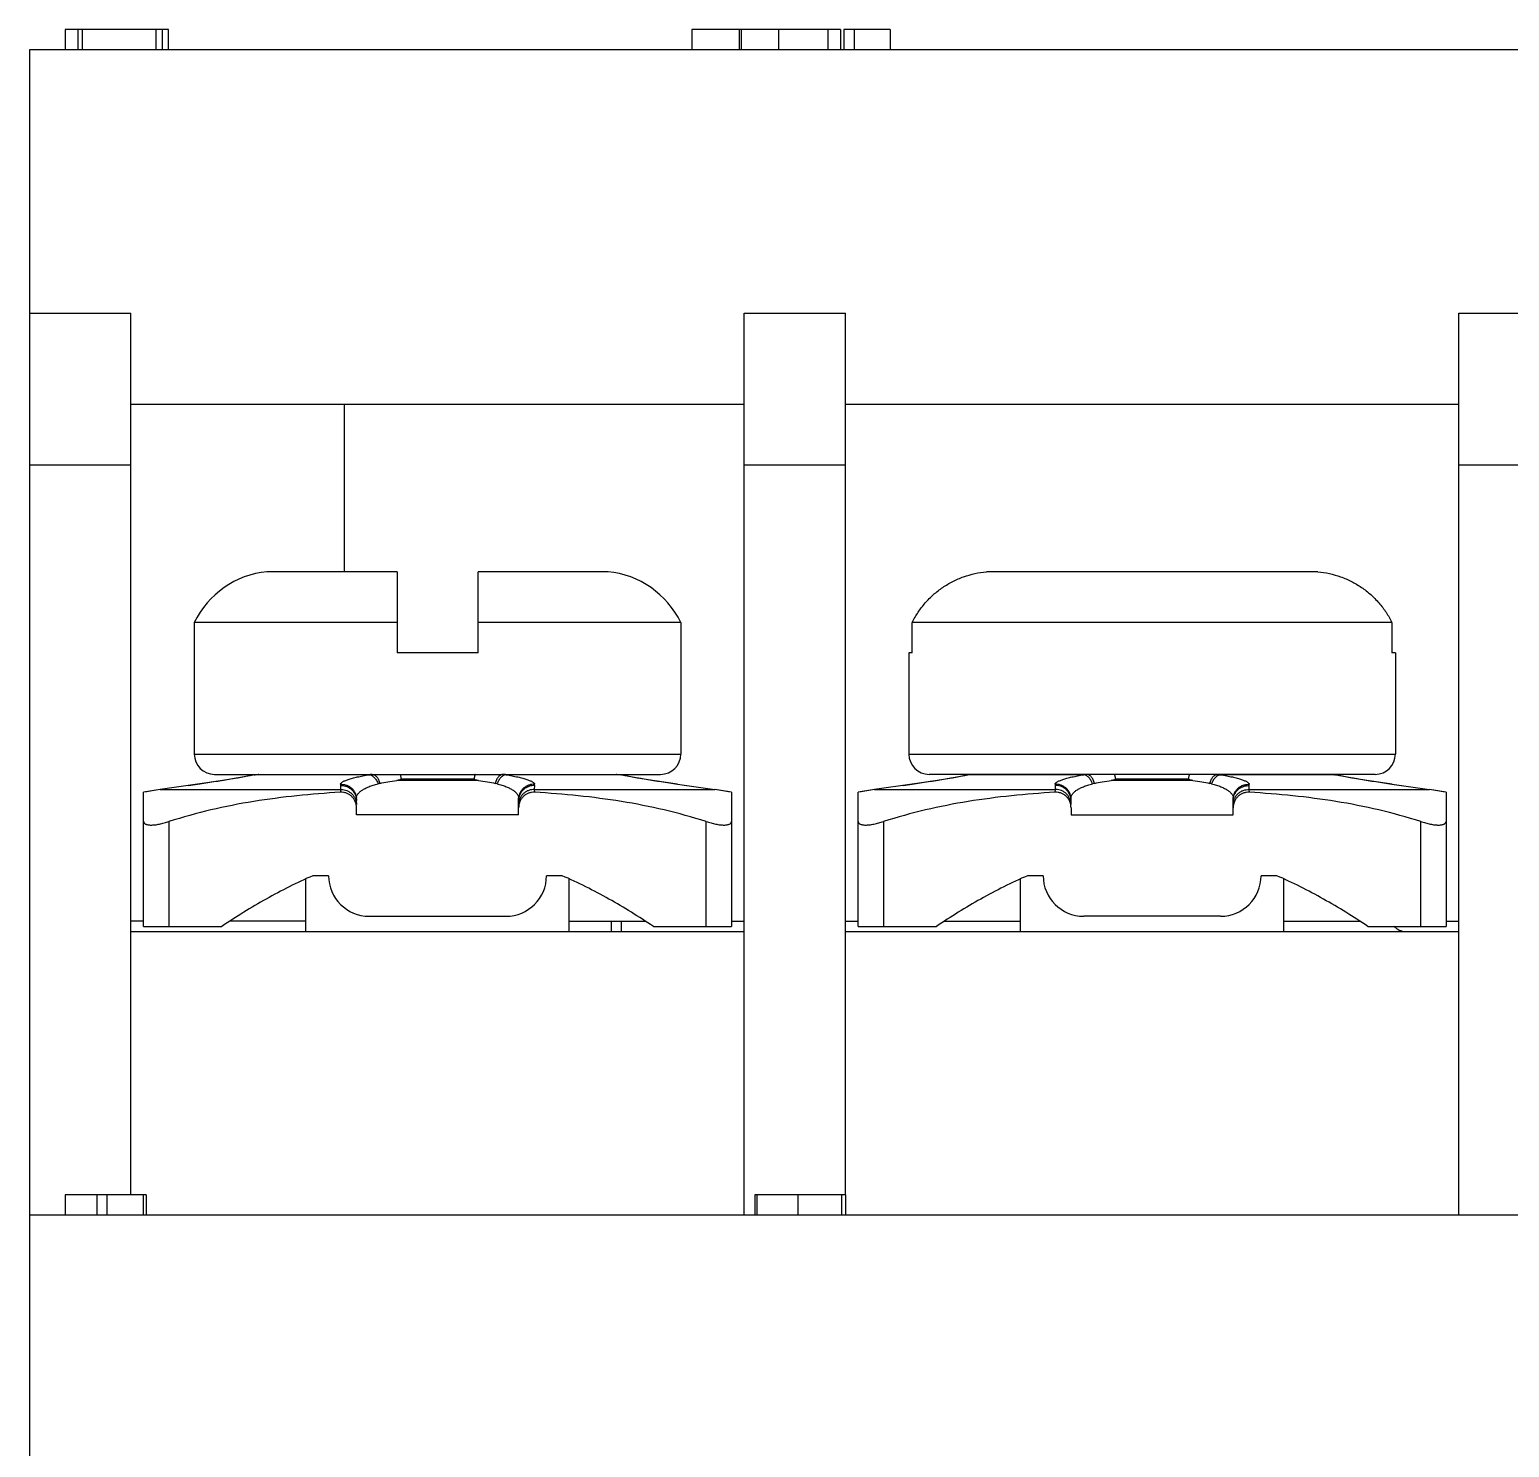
# Model space of a CAD drawing. Header units: millimetres. Extents: x 4 to 33.2, y 10.2 to 41.
# Drawn here: x 4.05 to 18.65, y 26.96 to 40.95 of the extents above; entities that cross this region are included whole.
import ezdxf

# ---------------------------------------------------------------- set-up
doc = ezdxf.new("R2010")
doc.units = ezdxf.units.MM
doc.header["$LTSCALE"] = 3.351474
doc.layers.get('0').update_dxf_attribs({"linetype": 'CONTINUOUS'})

msp = doc.modelspace()

# ---------------------------------------------------------------- linework, layer by layer
at = {"color": 7}
for p, q in [((4.399, 40.95), (4.399, 40.75)), ((5.42, 40.95), (4.399, 40.95)), ((4.524, 40.95), (4.524, 40.75)), ((4.566, 40.95), (4.566, 40.75)), ((5.295, 40.95), (5.295, 40.75)), ((5.357, 40.95), (5.357, 40.75)), ((5.42, 40.75), (5.42, 40.95)), ((10.582, 40.95), (10.582, 40.75)), ((12.049, 40.95), (10.582, 40.95)), ((11.051, 40.95), (11.051, 40.75)), ((11.072, 40.75), (11.072, 40.95)), ((11.438, 40.95), (11.438, 40.75)), ((11.926, 40.95), (11.926, 40.75)), ((12.049, 40.95), (12.049, 40.75)), ((12.082, 40.95), (12.082, 40.75)), ((12.54, 40.95), (12.082, 40.95)), ((12.186, 40.75), (12.186, 40.95)), ((12.54, 40.95), (12.54, 40.75)), ((4.049, 40.75), (4.049, 10.15)), ((33.249, 40.75), (4.049, 40.75)), ((4.049, 38.15), (5.049, 38.15)), ((5.049, 29.45), (5.049, 38.15)), ((11.099, 29.25), (11.099, 38.15)), ((11.099, 38.15), (12.099, 38.15)), ((12.099, 29.45), (12.099, 38.15)), ((18.149, 29.25), (18.149, 38.15)), ((18.149, 38.15), (19.149, 38.15)), ((11.099, 37.25), (5.049, 37.25)), ((7.152, 37.25), (7.152, 35.6)), ((18.149, 37.25), (12.099, 37.25)), ((5.049, 36.65), (4.049, 36.65)), ((12.099, 36.65), (11.099, 36.65)), ((19.149, 36.65), (18.149, 36.65)), ((7.674, 35.6), (6.391, 35.6)), ((7.674, 35.6), (7.674, 34.8)), ((8.474, 34.8), (8.474, 35.6)), ((9.757, 35.6), (8.474, 35.6)), ((16.759, 35.6), (13.489, 35.6)), ((5.674, 35.1), (5.674, 33.8)), ((7.674, 35.1), (5.674, 35.1)), ((10.474, 35.1), (8.474, 35.1)), ((10.474, 35.1), (10.474, 33.8)), ((12.757, 34.8), (12.757, 35.1)), ((17.49, 35.1), (12.757, 35.1)), ((17.49, 35.1), (17.49, 34.8)), ((8.474, 34.8), (7.674, 34.8)), ((12.724, 34.8), (12.724, 33.8)), ((12.757, 34.8), (12.724, 34.8)), ((17.524, 34.8), (17.49, 34.8)), ((17.524, 34.8), (17.524, 33.8)), ((5.674, 33.8), (10.474, 33.8)), ((12.724, 33.8), (17.524, 33.8)), ((5.874, 33.6), (10.274, 33.6)), ((6.265, 33.595), (6.274, 33.597)), ((6.265, 33.595), (6.265, 33.595)), ((6.274, 33.597), (6.266, 33.595)), ((7.399, 33.597), (6.274, 33.597)), ((9.874, 33.597), (8.749, 33.597)), ((9.883, 33.595), (9.874, 33.597)), ((9.882, 33.595), (9.874, 33.597)), ((9.883, 33.595), (9.883, 33.595)), ((17.324, 33.6), (12.924, 33.6)), ((13.324, 33.597), (13.315, 33.595)), ((13.315, 33.595), (13.315, 33.595)), ((13.324, 33.597), (13.316, 33.595)), ((14.449, 33.597), (13.324, 33.597)), ((16.924, 33.597), (15.799, 33.597)), ((16.924, 33.597), (16.933, 33.595)), ((16.932, 33.595), (16.924, 33.597)), ((16.933, 33.595), (16.933, 33.595)), ((5.707, 33.502), (5.336, 33.45)), ((5.336, 33.45), (5.336, 33.45)), ((5.336, 33.45), (7.117, 33.45)), ((5.617, 33.489), (5.707, 33.502)), ((5.617, 33.49), (5.617, 33.489)), ((5.955, 33.54), (5.707, 33.502)), ((6.077, 33.56), (5.953, 33.539)), ((7.117, 33.45), (7.115, 33.423)), ((7.116, 33.489), (7.117, 33.45)), ((8.477, 33.539), (7.671, 33.539)), ((8.435, 33.553), (7.713, 33.553)), ((9.031, 33.45), (9.032, 33.489)), ((9.031, 33.45), (10.811, 33.45)), ((9.033, 33.423), (9.031, 33.45)), ((10.441, 33.502), (10.44, 33.502)), ((10.44, 33.502), (10.531, 33.489)), ((10.441, 33.502), (10.811, 33.45)), ((10.531, 33.49), (10.531, 33.489)), ((10.811, 33.45), (10.811, 33.45)), ((12.757, 33.502), (12.386, 33.45)), ((12.386, 33.45), (12.386, 33.45)), ((12.386, 33.45), (14.167, 33.45)), ((12.667, 33.489), (12.757, 33.502)), ((12.667, 33.489), (12.667, 33.49)), ((13.005, 33.54), (12.757, 33.502)), ((12.757, 33.502), (12.757, 33.502)), ((13.127, 33.56), (13.003, 33.539)), ((14.167, 33.45), (14.165, 33.423)), ((14.166, 33.489), (14.167, 33.45)), ((15.527, 33.539), (14.721, 33.539)), ((15.485, 33.553), (14.763, 33.553)), ((16.081, 33.45), (16.082, 33.489)), ((16.081, 33.45), (17.861, 33.45)), ((16.083, 33.423), (16.081, 33.45)), ((17.49, 33.502), (17.581, 33.489)), ((17.491, 33.502), (17.861, 33.45)), ((17.581, 33.489), (17.581, 33.49)), ((17.861, 33.45), (17.861, 33.45)), ((5.174, 32.1), (5.174, 33.423)), ((7.274, 33.302), (7.274, 33.367)), ((8.874, 33.2), (8.874, 33.367)), ((10.974, 33.424), (10.974, 32.1)), ((12.224, 32.1), (12.224, 33.423)), ((14.324, 33.302), (14.324, 33.367)), ((15.924, 33.2), (15.924, 33.367)), ((18.024, 33.424), (18.024, 32.1)), ((7.274, 33.2), (7.274, 33.271)), ((8.874, 33.2), (7.274, 33.2)), ((14.324, 33.271), (14.324, 33.2)), ((14.324, 33.2), (15.924, 33.2)), ((5.424, 33.134), (5.424, 32.1)), ((10.724, 32.1), (10.724, 33.134)), ((12.474, 33.134), (12.474, 32.1)), ((17.774, 32.1), (17.774, 33.134)), ((6.774, 32.05), (6.774, 32.566)), ((6.999, 32.6), (6.844, 32.6)), ((9.304, 32.6), (9.149, 32.6)), ((9.374, 32.05), (9.374, 32.566)), ((13.824, 32.05), (13.824, 32.566)), ((14.049, 32.6), (13.894, 32.6)), ((16.354, 32.6), (16.199, 32.6)), ((16.424, 32.05), (16.424, 32.566)), ((5.174, 32.15), (5.049, 32.15)), ((6.774, 32.15), (6.024, 32.15)), ((7.399, 32.2), (8.749, 32.2)), ((9.374, 32.15), (10.124, 32.15)), ((9.789, 32.05), (9.789, 32.15)), ((9.889, 32.05), (9.889, 32.15)), ((10.974, 32.15), (11.099, 32.15)), ((12.099, 32.15), (12.224, 32.15)), ((13.074, 32.15), (13.824, 32.15)), ((15.799, 32.2), (14.449, 32.2)), ((16.424, 32.15), (17.174, 32.15)), ((18.024, 32.15), (18.149, 32.15)), ((5.049, 32.05), (11.099, 32.05)), ((5.174, 32.1), (5.945, 32.1)), ((10.203, 32.1), (10.974, 32.1)), ((12.099, 32.05), (18.149, 32.05)), ((12.224, 32.1), (12.995, 32.1)), ((17.253, 32.1), (18.024, 32.1)), ((4.399, 29.45), (4.399, 29.25)), ((5.199, 29.45), (4.399, 29.45)), ((4.711, 29.45), (4.711, 29.25)), ((4.815, 29.25), (4.815, 29.45)), ((5.169, 29.45), (5.169, 29.25)), ((5.199, 29.45), (5.199, 29.25)), ((11.203, 29.45), (11.203, 29.25)), ((12.099, 29.45), (11.203, 29.45)), ((11.224, 29.45), (11.224, 29.25)), ((11.628, 29.45), (11.628, 29.25)), ((12.058, 29.45), (12.058, 29.25)), ((12.099, 29.45), (12.099, 29.25)), ((32.249, 29.25), (4.049, 29.25))]:
    msp.add_line(p, q, dxfattribs=at)
for points in [[(6.311, 33.6), (6.304, 33.6), (6.274, 33.597), (6.075, 33.56)], [(9.873, 33.597), (9.844, 33.6), (9.837, 33.6)], [(10.441, 33.502), (10.193, 33.54), (10.071, 33.56), (9.873, 33.597)], [(13.361, 33.6), (13.354, 33.6), (13.324, 33.597), (13.125, 33.56)], [(16.923, 33.597), (16.894, 33.6), (16.887, 33.6)], [(17.491, 33.502), (17.243, 33.54), (17.121, 33.56), (16.923, 33.597)], [(5.336, 33.45), (5.279, 33.442), (5.204, 33.429), (5.174, 33.424)], [(10.974, 33.424), (10.944, 33.429), (10.869, 33.442), (10.811, 33.45)], [(12.386, 33.45), (12.329, 33.442), (12.254, 33.429), (12.224, 33.424)], [(18.024, 33.424), (17.994, 33.429), (17.919, 33.442), (17.861, 33.45)]]:
    msp.add_lwpolyline(points, dxfattribs=at)
for centre, radius, start, end in [((6.482, 34.705), 0.9, 95.8338, 153.943), ((9.665, 34.705), 0.9, 26.057, 84.1662), ((5.874, 33.8), 0.2, 180, 270), ((10.274, 33.8), 0.2, 270, 360), ((12.924, 33.8), 0.2, 180, 270), ((17.324, 33.8), 0.2, 270, 360), ((5.886, 29.579), 3.91, 98.0843, 100.4983), ((7.235, 33.492), 0.119, 175.0508, 181.1799), ((7.124, 33.338), 0.151, 90.0001, 93.0591), ((7.124, 33.299), 0.152, 90.0001, 92.7791), ((7.736, 32.538), 1, 103.4077, 104.4049), ((8.409, 32.526), 1.013, 75.6013, 76.5861), ((8.913, 33.492), 0.119, 358.8201, 4.9492), ((10.26, 29.57), 3.919, 79.5045, 81.9129), ((12.936, 29.579), 3.91, 98.0843, 100.4983), ((14.285, 33.492), 0.119, 175.0508, 181.1799), ((14.174, 33.338), 0.151, 90.0001, 93.0591), ((14.174, 33.299), 0.152, 90.0001, 92.7791), ((14.786, 32.538), 1, 103.4077, 104.4049), ((15.459, 32.526), 1.013, 75.6013, 76.5861), ((16.074, 33.351), 0.151, 86.9583, 90.1183), ((15.963, 33.492), 0.119, 358.8201, 4.9492), ((17.31, 29.57), 3.919, 79.5045, 81.9129), ((7.399, 32.6), 0.4, 180, 270), ((8.749, 32.6), 0.4, 270, 360), ((14.449, 32.6), 0.4, 180, 270), ((15.799, 32.6), 0.4, 270, 360), ((17.624, 32.2), 0.15, 220.6629, 270)]:
    msp.add_arc(centre, radius, start, end, dxfattribs=at)
for points, knots in [([(12.757, 35.1), (12.775, 35.135), (12.813, 35.201), (12.884, 35.293), (12.966, 35.376), (13.057, 35.447), (13.157, 35.506), (13.263, 35.552), (13.375, 35.584), (13.451, 35.596), (13.489, 35.6)], [0, 0, 0, 0, 0.124982, 0.250006, 0.374998, 0.500002, 0.625002, 0.749989, 0.875015, 1, 1, 1, 1]), ([(16.759, 35.6), (16.797, 35.596), (16.873, 35.584), (16.984, 35.552), (17.091, 35.506), (17.191, 35.447), (17.282, 35.376), (17.364, 35.293), (17.434, 35.201), (17.473, 35.135), (17.49, 35.1)], [0, 0, 0, 0, 0.124985, 0.250011, 0.374999, 0.499999, 0.625004, 0.749996, 0.875018, 1, 1, 1, 1]), ([(6.266, 33.595), (6.248, 33.591), (6.21, 33.584), (6.151, 33.572), (6.086, 33.561), (6.016, 33.549), (5.942, 33.537), (5.839, 33.521), (5.76, 33.509), (5.707, 33.502)], [0, 0, 0, 0, 0.097332, 0.204491, 0.32175, 0.447133, 0.579094, 0.716309, 1, 1, 1, 1]), ([(6.274, 33.597), (6.277, 33.597), (6.289, 33.599), (6.302, 33.6), (6.311, 33.6)], [0, 0, 0, 0, 0.258185, 1, 1, 1, 1]), ([(7.116, 33.502), (7.116, 33.503), (7.117, 33.505), (7.118, 33.508), (7.119, 33.511), (7.123, 33.515), (7.129, 33.52), (7.137, 33.526), (7.148, 33.532), (7.161, 33.538), (7.177, 33.544), (7.194, 33.55), (7.213, 33.557), (7.243, 33.565), (7.284, 33.575), (7.34, 33.586), (7.379, 33.593), (7.399, 33.597)], [0, 0, 0, 0, 0.009474, 0.019603, 0.030745, 0.043123, 0.071977, 0.106596, 0.147325, 0.194446, 0.248117, 0.308255, 0.374671, 0.447161, 0.610034, 0.796114, 1, 1, 1, 1]), ([(7.429, 33.6), (7.426, 33.6), (7.416, 33.6), (7.406, 33.598), (7.399, 33.597)], [0, 0, 0, 0, 0.251792, 1, 1, 1, 1]), ([(7.399, 33.597), (7.403, 33.596), (7.412, 33.594), (7.425, 33.589), (7.437, 33.58), (7.45, 33.569), (7.461, 33.556), (7.471, 33.541), (7.48, 33.524), (7.485, 33.513), (7.487, 33.507)], [0, 0, 0, 0, 0.097114, 0.202482, 0.317265, 0.44138, 0.57394, 0.712964, 0.855906, 1, 1, 1, 1]), ([(7.429, 33.6), (7.432, 33.6), (7.44, 33.599), (7.452, 33.594), (7.463, 33.586), (7.474, 33.576), (7.484, 33.562), (7.492, 33.547), (7.499, 33.529), (7.502, 33.517), (7.504, 33.511)], [0, 0, 0, 0, 0.09212, 0.191216, 0.300452, 0.421345, 0.554018, 0.696683, 0.846494, 1, 1, 1, 1]), ([(7.702, 33.6), (7.703, 33.6), (7.703, 33.6), (7.704, 33.599), (7.705, 33.598), (7.705, 33.597), (7.706, 33.595), (7.707, 33.592), (7.708, 33.587), (7.71, 33.581), (7.711, 33.572), (7.712, 33.563), (7.713, 33.556), (7.713, 33.553)], [0, 0, 0, 0, 0.015317, 0.034324, 0.058987, 0.090177, 0.128286, 0.173494, 0.285259, 0.425083, 0.592084, 0.784496, 1, 1, 1, 1]), ([(8.445, 33.6), (8.445, 33.6), (8.445, 33.6), (8.444, 33.599), (8.443, 33.598), (8.442, 33.597), (8.442, 33.595), (8.441, 33.592), (8.44, 33.587), (8.438, 33.581), (8.437, 33.572), (8.436, 33.563), (8.435, 33.556), (8.435, 33.553)], [0, 0, 0, 0, 0.015316, 0.034321, 0.058982, 0.090171, 0.12828, 0.173488, 0.285255, 0.42508, 0.592083, 0.784495, 1, 1, 1, 1]), ([(8.719, 33.6), (8.715, 33.6), (8.707, 33.599), (8.696, 33.594), (8.684, 33.586), (8.674, 33.576), (8.664, 33.562), (8.656, 33.547), (8.649, 33.529), (8.646, 33.517), (8.644, 33.511)], [0, 0, 0, 0, 0.09212, 0.191216, 0.300452, 0.421345, 0.554018, 0.696683, 0.846494, 1, 1, 1, 1]), ([(8.749, 33.597), (8.744, 33.596), (8.736, 33.594), (8.723, 33.589), (8.71, 33.58), (8.698, 33.569), (8.687, 33.556), (8.677, 33.541), (8.668, 33.524), (8.663, 33.513), (8.661, 33.507)], [0, 0, 0, 0, 0.097114, 0.202482, 0.317265, 0.44138, 0.57394, 0.712964, 0.855906, 1, 1, 1, 1]), ([(8.749, 33.597), (8.746, 33.597), (8.737, 33.599), (8.727, 33.6), (8.719, 33.6)], [0, 0, 0, 0, 0.249157, 1, 1, 1, 1]), ([(8.749, 33.597), (8.769, 33.593), (8.808, 33.586), (8.863, 33.575), (8.905, 33.565), (8.935, 33.557), (8.954, 33.55), (8.971, 33.544), (8.986, 33.538), (9, 33.532), (9.01, 33.526), (9.019, 33.52), (9.025, 33.515), (9.028, 33.511), (9.03, 33.508), (9.031, 33.505), (9.032, 33.503), (9.032, 33.502)], [0, 0, 0, 0, 0.203917, 0.389932, 0.552731, 0.625223, 0.691677, 0.751874, 0.805604, 0.852767, 0.893519, 0.928139, 0.956971, 0.969328, 0.980443, 0.990544, 1, 1, 1, 1]), ([(9.837, 33.6), (9.84, 33.6), (9.852, 33.6), (9.865, 33.598), (9.874, 33.597)], [0, 0, 0, 0, 0.242238, 1, 1, 1, 1]), ([(10.44, 33.502), (10.387, 33.509), (10.309, 33.521), (10.205, 33.537), (10.132, 33.549), (10.062, 33.561), (9.997, 33.572), (9.938, 33.584), (9.9, 33.591), (9.882, 33.595)], [0, 0, 0, 0, 0.283674, 0.4209, 0.55289, 0.678286, 0.795523, 0.902652, 1, 1, 1, 1]), ([(13.316, 33.595), (13.298, 33.591), (13.26, 33.584), (13.201, 33.572), (13.136, 33.561), (13.066, 33.549), (12.992, 33.537), (12.889, 33.521), (12.81, 33.509), (12.757, 33.502)], [0, 0, 0, 0, 0.097331, 0.204488, 0.321746, 0.44713, 0.57909, 0.716306, 1, 1, 1, 1]), ([(13.324, 33.597), (13.327, 33.597), (13.339, 33.599), (13.352, 33.6), (13.361, 33.6)], [0, 0, 0, 0, 0.258185, 1, 1, 1, 1]), ([(14.166, 33.502), (14.166, 33.503), (14.167, 33.505), (14.168, 33.508), (14.169, 33.511), (14.173, 33.515), (14.179, 33.52), (14.187, 33.526), (14.198, 33.532), (14.211, 33.538), (14.227, 33.544), (14.244, 33.55), (14.263, 33.557), (14.293, 33.565), (14.334, 33.575), (14.39, 33.586), (14.429, 33.593), (14.449, 33.597)], [0, 0, 0, 0, 0.009474, 0.019603, 0.030745, 0.043123, 0.071977, 0.106596, 0.147325, 0.194446, 0.248117, 0.308255, 0.374671, 0.447161, 0.610034, 0.796114, 1, 1, 1, 1]), ([(14.479, 33.6), (14.476, 33.6), (14.466, 33.6), (14.456, 33.598), (14.449, 33.597)], [0, 0, 0, 0, 0.251792, 1, 1, 1, 1]), ([(14.537, 33.507), (14.535, 33.513), (14.53, 33.524), (14.521, 33.541), (14.511, 33.556), (14.5, 33.569), (14.487, 33.58), (14.475, 33.589), (14.462, 33.594), (14.453, 33.596), (14.449, 33.597)], [0, 0, 0, 0, 0.144094, 0.287036, 0.42606, 0.55862, 0.682735, 0.797518, 0.902886, 1, 1, 1, 1]), ([(14.554, 33.511), (14.552, 33.517), (14.549, 33.529), (14.542, 33.547), (14.534, 33.562), (14.524, 33.576), (14.513, 33.586), (14.502, 33.594), (14.49, 33.599), (14.482, 33.6), (14.479, 33.6)], [0, 0, 0, 0, 0.153506, 0.303317, 0.445982, 0.578655, 0.699548, 0.808784, 0.90788, 1, 1, 1, 1]), ([(14.763, 33.553), (14.763, 33.556), (14.762, 33.563), (14.761, 33.572), (14.76, 33.581), (14.758, 33.587), (14.757, 33.592), (14.756, 33.595), (14.755, 33.597), (14.755, 33.598), (14.754, 33.599), (14.753, 33.6), (14.753, 33.6), (14.752, 33.6)], [0, 0, 0, 0, 0.215508, 0.40792, 0.574923, 0.71475, 0.826519, 0.871727, 0.909835, 0.941023, 0.965682, 0.984685, 1, 1, 1, 1]), ([(15.485, 33.553), (15.485, 33.556), (15.486, 33.563), (15.487, 33.572), (15.488, 33.581), (15.49, 33.587), (15.491, 33.592), (15.492, 33.595), (15.492, 33.597), (15.493, 33.598), (15.494, 33.599), (15.495, 33.6), (15.495, 33.6), (15.495, 33.6)], [0, 0, 0, 0, 0.215507, 0.40792, 0.574923, 0.714749, 0.826515, 0.871722, 0.90983, 0.941019, 0.965679, 0.984684, 1, 1, 1, 1]), ([(15.694, 33.511), (15.696, 33.517), (15.699, 33.529), (15.706, 33.547), (15.714, 33.562), (15.724, 33.576), (15.734, 33.586), (15.746, 33.594), (15.757, 33.599), (15.765, 33.6), (15.769, 33.6)], [0, 0, 0, 0, 0.153506, 0.303317, 0.445982, 0.578655, 0.699548, 0.808784, 0.90788, 1, 1, 1, 1]), ([(15.711, 33.507), (15.713, 33.513), (15.718, 33.524), (15.727, 33.541), (15.737, 33.556), (15.748, 33.569), (15.76, 33.58), (15.773, 33.589), (15.786, 33.594), (15.794, 33.596), (15.799, 33.597)], [0, 0, 0, 0, 0.144094, 0.287036, 0.42606, 0.55862, 0.682735, 0.797518, 0.902886, 1, 1, 1, 1]), ([(15.799, 33.597), (15.796, 33.597), (15.787, 33.599), (15.777, 33.6), (15.769, 33.6)], [0, 0, 0, 0, 0.249157, 1, 1, 1, 1]), ([(15.799, 33.597), (15.819, 33.593), (15.858, 33.586), (15.913, 33.575), (15.955, 33.565), (15.985, 33.557), (16.004, 33.55), (16.021, 33.544), (16.036, 33.538), (16.05, 33.532), (16.06, 33.526), (16.069, 33.52), (16.075, 33.515), (16.078, 33.511), (16.08, 33.508), (16.081, 33.505), (16.082, 33.503), (16.082, 33.502)], [0, 0, 0, 0, 0.203917, 0.389932, 0.552731, 0.625223, 0.691677, 0.751874, 0.805604, 0.852767, 0.893519, 0.928139, 0.956971, 0.969328, 0.980443, 0.990544, 1, 1, 1, 1]), ([(16.887, 33.6), (16.89, 33.6), (16.902, 33.6), (16.915, 33.598), (16.924, 33.597)], [0, 0, 0, 0, 0.242238, 1, 1, 1, 1]), ([(17.49, 33.502), (17.437, 33.509), (17.359, 33.521), (17.255, 33.537), (17.182, 33.549), (17.112, 33.561), (17.047, 33.572), (16.988, 33.584), (16.95, 33.591), (16.932, 33.595)], [0, 0, 0, 0, 0.283674, 0.4209, 0.55289, 0.678286, 0.795523, 0.902652, 1, 1, 1, 1]), ([(7.116, 33.502), (7.135, 33.503), (7.163, 33.499), (7.198, 33.484), (7.223, 33.467), (7.244, 33.445), (7.264, 33.413), (7.272, 33.385), (7.274, 33.367)], [0, 0, 0, 0, 0.240896, 0.370041, 0.50146, 0.632636, 0.761121, 1, 1, 1, 1]), ([(7.124, 33.49), (7.143, 33.49), (7.167, 33.485), (7.193, 33.473), (7.211, 33.463), (7.231, 33.446), (7.25, 33.423), (7.264, 33.396), (7.272, 33.369), (7.274, 33.35), (7.274, 33.341)], [0, 0, 0, 0, 0.24236, 0.306875, 0.372296, 0.504032, 0.635061, 0.762916, 0.884971, 1, 1, 1, 1]), ([(7.124, 33.45), (7.143, 33.45), (7.167, 33.446), (7.193, 33.434), (7.211, 33.423), (7.231, 33.407), (7.25, 33.383), (7.264, 33.357), (7.272, 33.329), (7.274, 33.311), (7.274, 33.302)], [0, 0, 0, 0, 0.242195, 0.306684, 0.372086, 0.503806, 0.634853, 0.762753, 0.88488, 1, 1, 1, 1]), ([(7.274, 33.367), (7.274, 33.371), (7.274, 33.377), (7.278, 33.391), (7.286, 33.404), (7.296, 33.416), (7.309, 33.43), (7.33, 33.445), (7.361, 33.463), (7.398, 33.479), (7.44, 33.494), (7.471, 33.503), (7.487, 33.507)], [0, 0, 0, 0, 0.036711, 0.074481, 0.156539, 0.202449, 0.252235, 0.364673, 0.495555, 0.645359, 0.813856, 1, 1, 1, 1]), ([(7.504, 33.511), (7.53, 33.517), (7.585, 33.528), (7.641, 33.536), (7.671, 33.539)], [0, 0, 0, 0, 0.473553, 1, 1, 1, 1]), ([(7.713, 33.553), (7.713, 33.552), (7.713, 33.552), (7.712, 33.551), (7.712, 33.55), (7.71, 33.548), (7.708, 33.547), (7.706, 33.546), (7.703, 33.545), (7.699, 33.544), (7.694, 33.543), (7.689, 33.542), (7.681, 33.54), (7.675, 33.54), (7.671, 33.539)], [0, 0, 0, 0, 0.02505, 0.050599, 0.077423, 0.105486, 0.164198, 0.225184, 0.287526, 0.350744, 0.478809, 0.608213, 0.738405, 1, 1, 1, 1]), ([(8.477, 33.539), (8.473, 33.54), (8.467, 33.54), (8.459, 33.542), (8.453, 33.543), (8.448, 33.544), (8.445, 33.545), (8.442, 33.546), (8.439, 33.547), (8.437, 33.548), (8.436, 33.55), (8.435, 33.551), (8.435, 33.552), (8.435, 33.552), (8.435, 33.553)], [0, 0, 0, 0, 0.261595, 0.391787, 0.521191, 0.649256, 0.712475, 0.774817, 0.835803, 0.894515, 0.922577, 0.949401, 0.97495, 1, 1, 1, 1]), ([(8.477, 33.539), (8.507, 33.536), (8.563, 33.528), (8.618, 33.517), (8.644, 33.511)], [0, 0, 0, 0, 0.526447, 1, 1, 1, 1]), ([(8.661, 33.507), (8.677, 33.503), (8.708, 33.494), (8.75, 33.479), (8.787, 33.463), (8.818, 33.445), (8.839, 33.43), (8.852, 33.416), (8.862, 33.404), (8.87, 33.391), (8.873, 33.377), (8.874, 33.371), (8.874, 33.367)], [0, 0, 0, 0, 0.186144, 0.354641, 0.504445, 0.635327, 0.747765, 0.797551, 0.843461, 0.925519, 0.963289, 1, 1, 1, 1]), ([(9.032, 33.502), (9.013, 33.503), (8.985, 33.499), (8.949, 33.484), (8.925, 33.467), (8.904, 33.445), (8.884, 33.413), (8.876, 33.385), (8.874, 33.367)], [0, 0, 0, 0, 0.240896, 0.370041, 0.50146, 0.632636, 0.761121, 1, 1, 1, 1]), ([(9.032, 33.489), (9.023, 33.49), (9.003, 33.489), (8.974, 33.482), (8.946, 33.469), (8.92, 33.45), (8.899, 33.425), (8.884, 33.398), (8.876, 33.37), (8.874, 33.35), (8.874, 33.341)], [0, 0, 0, 0, 0.116603, 0.240356, 0.369702, 0.501577, 0.633177, 0.761785, 0.884507, 1, 1, 1, 1]), ([(9.031, 33.45), (9.022, 33.45), (9.002, 33.45), (8.973, 33.443), (8.945, 33.429), (8.92, 33.41), (8.899, 33.386), (8.884, 33.359), (8.876, 33.33), (8.874, 33.311), (8.874, 33.302)], [0, 0, 0, 0, 0.116673, 0.240452, 0.369781, 0.501616, 0.633171, 0.761744, 0.884467, 1, 1, 1, 1]), ([(14.324, 33.367), (14.322, 33.385), (14.314, 33.413), (14.294, 33.445), (14.273, 33.467), (14.248, 33.484), (14.213, 33.499), (14.185, 33.503), (14.166, 33.502)], [0, 0, 0, 0, 0.238879, 0.367364, 0.49854, 0.629959, 0.759104, 1, 1, 1, 1]), ([(14.324, 33.341), (14.324, 33.35), (14.322, 33.369), (14.314, 33.396), (14.3, 33.423), (14.281, 33.446), (14.261, 33.463), (14.243, 33.473), (14.217, 33.485), (14.193, 33.49), (14.174, 33.49)], [0, 0, 0, 0, 0.115029, 0.237084, 0.364939, 0.495968, 0.627704, 0.693125, 0.75764, 1, 1, 1, 1]), ([(14.324, 33.302), (14.324, 33.311), (14.322, 33.329), (14.314, 33.357), (14.3, 33.383), (14.281, 33.407), (14.261, 33.423), (14.243, 33.434), (14.217, 33.446), (14.193, 33.45), (14.174, 33.45)], [0, 0, 0, 0, 0.11512, 0.237247, 0.365147, 0.496194, 0.627914, 0.693316, 0.757805, 1, 1, 1, 1]), ([(14.324, 33.367), (14.324, 33.371), (14.324, 33.377), (14.328, 33.391), (14.336, 33.404), (14.346, 33.416), (14.359, 33.43), (14.38, 33.445), (14.411, 33.463), (14.448, 33.479), (14.49, 33.494), (14.521, 33.503), (14.537, 33.507)], [0, 0, 0, 0, 0.036711, 0.074481, 0.156539, 0.202449, 0.252235, 0.364673, 0.495555, 0.645359, 0.813856, 1, 1, 1, 1]), ([(14.554, 33.511), (14.58, 33.517), (14.635, 33.528), (14.691, 33.536), (14.721, 33.539)], [0, 0, 0, 0, 0.473553, 1, 1, 1, 1]), ([(14.763, 33.553), (14.763, 33.552), (14.763, 33.552), (14.762, 33.551), (14.762, 33.55), (14.76, 33.548), (14.758, 33.547), (14.756, 33.546), (14.753, 33.545), (14.749, 33.544), (14.744, 33.543), (14.739, 33.542), (14.731, 33.54), (14.725, 33.54), (14.721, 33.539)], [0, 0, 0, 0, 0.025049, 0.050597, 0.077425, 0.105487, 0.164201, 0.225187, 0.287529, 0.350747, 0.478812, 0.608216, 0.738406, 1, 1, 1, 1]), ([(15.527, 33.539), (15.523, 33.54), (15.517, 33.54), (15.509, 33.542), (15.503, 33.543), (15.498, 33.544), (15.495, 33.545), (15.492, 33.546), (15.489, 33.547), (15.487, 33.548), (15.486, 33.55), (15.485, 33.551), (15.485, 33.552), (15.485, 33.552), (15.485, 33.553)], [0, 0, 0, 0, 0.261594, 0.391785, 0.521188, 0.649253, 0.712472, 0.774813, 0.8358, 0.894513, 0.922576, 0.949404, 0.974951, 1, 1, 1, 1]), ([(15.527, 33.539), (15.557, 33.536), (15.613, 33.528), (15.668, 33.517), (15.694, 33.511)], [0, 0, 0, 0, 0.526447, 1, 1, 1, 1]), ([(15.711, 33.507), (15.727, 33.503), (15.758, 33.494), (15.8, 33.479), (15.837, 33.463), (15.868, 33.445), (15.889, 33.43), (15.902, 33.416), (15.912, 33.404), (15.92, 33.391), (15.923, 33.377), (15.924, 33.371), (15.924, 33.367)], [0, 0, 0, 0, 0.186144, 0.354641, 0.504445, 0.635327, 0.747765, 0.797551, 0.843461, 0.925519, 0.963289, 1, 1, 1, 1]), ([(15.924, 33.367), (15.926, 33.385), (15.933, 33.411), (15.952, 33.442), (15.971, 33.464), (15.994, 33.481), (16.028, 33.497), (16.055, 33.502), (16.073, 33.502)], [0, 0, 0, 0, 0.237627, 0.365257, 0.49575, 0.626895, 0.756321, 1, 1, 1, 1]), ([(15.924, 33.341), (15.924, 33.35), (15.926, 33.37), (15.934, 33.398), (15.949, 33.425), (15.97, 33.45), (15.996, 33.469), (16.024, 33.482), (16.053, 33.489), (16.073, 33.49), (16.082, 33.489)], [0, 0, 0, 0, 0.115493, 0.238215, 0.366823, 0.498423, 0.630298, 0.759644, 0.883397, 1, 1, 1, 1]), ([(15.924, 33.302), (15.924, 33.311), (15.926, 33.33), (15.934, 33.359), (15.949, 33.386), (15.97, 33.41), (15.995, 33.429), (16.023, 33.443), (16.052, 33.45), (16.072, 33.45), (16.081, 33.45)], [0, 0, 0, 0, 0.115533, 0.238256, 0.366829, 0.498384, 0.630219, 0.759548, 0.883327, 1, 1, 1, 1]), ([(7.115, 33.423), (6.972, 33.415), (6.686, 33.392), (6.259, 33.337), (5.837, 33.254), (5.56, 33.178), (5.424, 33.134)], [0, 0, 0, 0, 0.250008, 0.500012, 0.750006, 1, 1, 1, 1]), ([(7.274, 33.271), (7.274, 33.281), (7.272, 33.302), (7.263, 33.331), (7.248, 33.359), (7.228, 33.382), (7.204, 33.402), (7.176, 33.415), (7.146, 33.423), (7.125, 33.424), (7.115, 33.423)], [0, 0, 0, 0, 0.124959, 0.25002, 0.374995, 0.50001, 0.62502, 0.749999, 0.87505, 1, 1, 1, 1]), ([(9.033, 33.423), (9.023, 33.424), (9.002, 33.423), (8.972, 33.415), (8.944, 33.402), (8.92, 33.382), (8.9, 33.359), (8.885, 33.331), (8.876, 33.302), (8.874, 33.281), (8.874, 33.271)], [0, 0, 0, 0, 0.124955, 0.250012, 0.374988, 0.499994, 0.625004, 0.749977, 0.875039, 1, 1, 1, 1]), ([(10.724, 33.134), (10.588, 33.178), (10.311, 33.254), (9.888, 33.337), (9.462, 33.392), (9.176, 33.415), (9.033, 33.423)], [0, 0, 0, 0, 0.249994, 0.499988, 0.749992, 1, 1, 1, 1]), ([(14.165, 33.423), (14.022, 33.415), (13.736, 33.392), (13.309, 33.337), (12.887, 33.254), (12.61, 33.178), (12.474, 33.134)], [0, 0, 0, 0, 0.250008, 0.500012, 0.750006, 1, 1, 1, 1]), ([(14.324, 33.271), (14.324, 33.281), (14.322, 33.302), (14.313, 33.331), (14.298, 33.359), (14.278, 33.382), (14.254, 33.402), (14.226, 33.415), (14.196, 33.423), (14.175, 33.424), (14.165, 33.423)], [0, 0, 0, 0, 0.124959, 0.25002, 0.374995, 0.50001, 0.62502, 0.749999, 0.87505, 1, 1, 1, 1]), ([(16.083, 33.423), (16.073, 33.424), (16.052, 33.423), (16.022, 33.415), (15.994, 33.402), (15.97, 33.382), (15.95, 33.359), (15.935, 33.331), (15.926, 33.302), (15.924, 33.281), (15.924, 33.271)], [0, 0, 0, 0, 0.124955, 0.250012, 0.374988, 0.499994, 0.625004, 0.749977, 0.875039, 1, 1, 1, 1]), ([(17.774, 33.134), (17.638, 33.178), (17.361, 33.254), (16.938, 33.337), (16.512, 33.392), (16.226, 33.415), (16.083, 33.423)], [0, 0, 0, 0, 0.249994, 0.499988, 0.749992, 1, 1, 1, 1]), ([(5.174, 33.134), (5.174, 33.132), (5.175, 33.127), (5.178, 33.12), (5.184, 33.114), (5.193, 33.109), (5.203, 33.105), (5.216, 33.102), (5.231, 33.1), (5.254, 33.1), (5.28, 33.101), (5.307, 33.105), (5.338, 33.111), (5.377, 33.12), (5.408, 33.129), (5.424, 33.134)], [0, 0, 0, 0, 0.027636, 0.055413, 0.085937, 0.121293, 0.162813, 0.211184, 0.266583, 0.328945, 0.472667, 0.552735, 0.637111, 0.815275, 1, 1, 1, 1]), ([(10.724, 33.134), (10.74, 33.129), (10.771, 33.12), (10.81, 33.111), (10.84, 33.105), (10.868, 33.101), (10.893, 33.1), (10.917, 33.1), (10.932, 33.102), (10.944, 33.105), (10.955, 33.109), (10.963, 33.114), (10.969, 33.12), (10.973, 33.127), (10.974, 33.132), (10.974, 33.134)], [0, 0, 0, 0, 0.184751, 0.362951, 0.447332, 0.527401, 0.671119, 0.733477, 0.788873, 0.837232, 0.87875, 0.914094, 0.944604, 0.972368, 1, 1, 1, 1]), ([(12.224, 33.134), (12.224, 33.132), (12.225, 33.127), (12.228, 33.12), (12.234, 33.114), (12.243, 33.109), (12.253, 33.105), (12.266, 33.102), (12.281, 33.1), (12.304, 33.1), (12.33, 33.101), (12.357, 33.105), (12.388, 33.111), (12.427, 33.12), (12.458, 33.129), (12.474, 33.134)], [0, 0, 0, 0, 0.027636, 0.055413, 0.085937, 0.121293, 0.162813, 0.211184, 0.266583, 0.328945, 0.472667, 0.552735, 0.637111, 0.815275, 1, 1, 1, 1]), ([(17.774, 33.134), (17.79, 33.129), (17.821, 33.12), (17.86, 33.111), (17.89, 33.105), (17.918, 33.101), (17.943, 33.1), (17.967, 33.1), (17.982, 33.102), (17.994, 33.105), (18.005, 33.109), (18.013, 33.114), (18.019, 33.12), (18.023, 33.127), (18.024, 33.132), (18.024, 33.134)], [0, 0, 0, 0, 0.184751, 0.362951, 0.447332, 0.527401, 0.671119, 0.733477, 0.788873, 0.837232, 0.87875, 0.914094, 0.944604, 0.972368, 1, 1, 1, 1]), ([(6.844, 32.6), (6.765, 32.566), (6.61, 32.493), (6.307, 32.331), (6.088, 32.195), (5.945, 32.1)], [0, 0, 0, 0, 0.250019, 0.500047, 1, 1, 1, 1]), ([(10.203, 32.1), (10.06, 32.195), (9.841, 32.331), (9.538, 32.493), (9.382, 32.566), (9.304, 32.6)], [0, 0, 0, 0, 0.499953, 0.749981, 1, 1, 1, 1]), ([(13.894, 32.6), (13.815, 32.566), (13.66, 32.493), (13.357, 32.331), (13.138, 32.195), (12.995, 32.1)], [0, 0, 0, 0, 0.250019, 0.500047, 1, 1, 1, 1]), ([(17.253, 32.1), (17.181, 32.147), (17.037, 32.24), (16.815, 32.371), (16.588, 32.493), (16.432, 32.566), (16.354, 32.6)], [0, 0, 0, 0, 0.249994, 0.499993, 0.750001, 1, 1, 1, 1])]:
    msp.add_open_spline(points, degree=3, knots=knots, dxfattribs=at)

doc.saveas('drawing.dxf')
